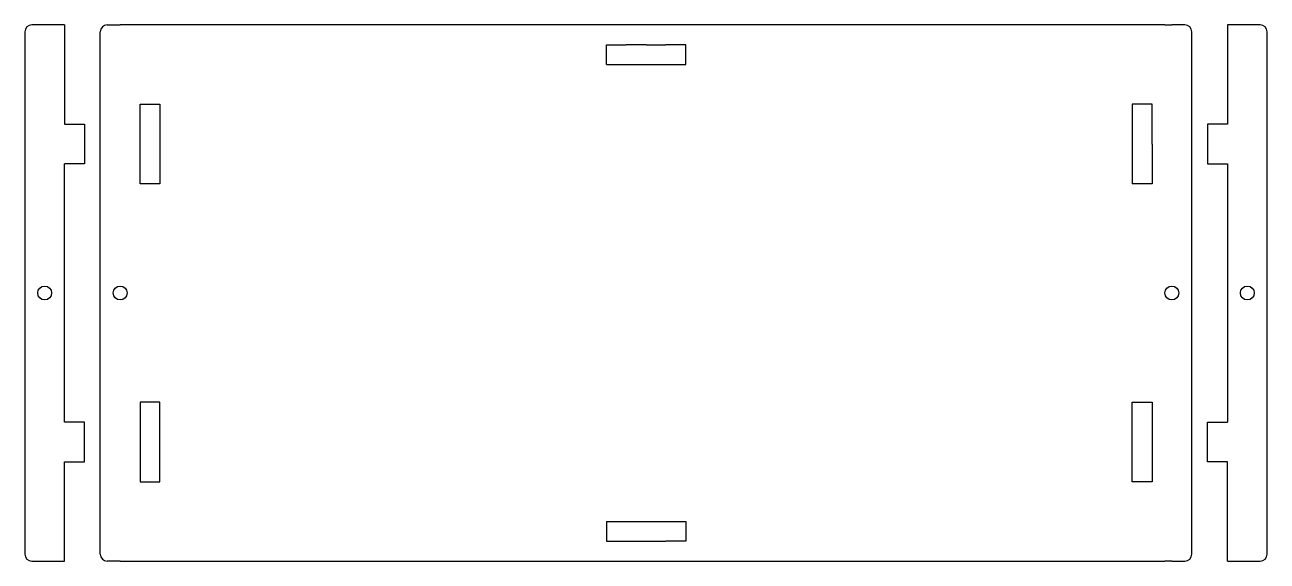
# Model space of a CAD drawing. Extents: x -39 to 274, y -15 to 120.
import ezdxf

# ---------------------------------------------------------------- set-up
doc = ezdxf.new("R2010")
doc.units = 0
doc.layers.get('0').update_dxf_attribs({"color": 253, "linetype": 'CONTINUOUS'})

msp = doc.modelspace()

# ---------------------------------------------------------------- linework, layer by layer
for p, q in [((-29.02, 120), (-37.27, 120)), ((-29.02, 120), (-29.02, 95)), ((-18.25, 120), (-15, 120)), ((-14, 120), (-15, 120)), ((-13.25, 120), (-14, 120)), ((248.25, 120), (-13.25, 120)), ((248.25, 120), (250, 120)), ((253.25, 120), (250, 120)), ((272.25, 120), (264, 120)), ((264, 120), (264, 95)), ((-39.02, 118.25), (-39.02, -13.25)), ((-20, -13.25), (-20, 118.25)), ((255, -13.25), (255, 118.25)), ((274, -13.25), (274, 118.25)), ((107.5, 110), (107.5, 115)), ((107.5, 115), (112.5, 115)), ((117.5, 115), (112.5, 115)), ((117.5, 115), (122.5, 115)), ((127.5, 115), (122.5, 115)), ((127.5, 110), (127.5, 115)), ((107.5, 110), (127.5, 110)), ((-10, 80), (-10, 100)), ((-10, 100), (-5, 100)), ((-5, 100), (-5, 80)), ((245, 100), (240, 100)), ((240, 100), (240, 80)), ((245, 90), (245, 100)), ((-29.02, 95), (-24.02, 95)), ((-24.02, 95), (-24.02, 85)), ((259, 95), (259, 85)), ((264, 95), (259, 95)), ((245, 90), (245, 80)), ((-29.02, 20), (-29.02, 85)), ((-24.02, 85), (-29.02, 85)), ((259, 85), (264, 85)), ((264, 85), (264, 20)), ((-5, 80), (-10, 80)), ((245, 80), (240, 80)), ((-5, 25), (-10, 25)), ((-10, 25), (-10, 5)), ((-5, 5), (-5, 25)), ((240, 5), (240, 25)), ((240, 25), (245, 25)), ((245, 25), (245, 5)), ((-24.02, 20), (-29.02, 20)), ((-24.02, 10), (-24.02, 20)), ((259, 10), (259, 20)), ((259, 20), (264, 20)), ((-29.02, -15), (-29.02, 10)), ((-29.02, 10), (-24.02, 10)), ((264, 10), (259, 10)), ((264, -15), (264, 10)), ((-10, 5), (-5, 5)), ((245, 5), (240, 5)), ((107.5, -5), (107.5, -10)), ((107.5, -5), (127.5, -5)), ((127.5, -5), (127.5, -10)), ((107.5, -10), (112.5, -10)), ((112.5, -10), (117.5, -10)), ((117.5, -10), (122.5, -10)), ((127.5, -10), (122.5, -10)), ((-37.27, -15), (-29.02, -15)), ((-15, -15), (-18.25, -15)), ((-15, -15), (-13.25, -15)), ((-13.25, -15), (248.25, -15)), ((250, -15), (248.25, -15)), ((250, -15), (253.25, -15)), ((264, -15), (272.25, -15))]:
    msp.add_line(p, q)
for centre in [(-34.02, 52.5), (-15, 52.5), (250, 52.5), (269, 52.5)]:
    msp.add_circle(centre, 1.75)
for centre, start, end in [((-37.27, 118.25), 90, 180), ((-18.25, 118.25), 90, 180), ((253.25, 118.25), 360, 90), ((272.25, 118.25), 360, 90), ((-37.27, -13.25), 180, 270), ((-18.25, -13.25), 180, 270), ((253.25, -13.25), 270, 360), ((272.25, -13.25), 270, 360)]:
    msp.add_arc(centre, 1.75, start, end)

doc.saveas('drawing.dxf')
